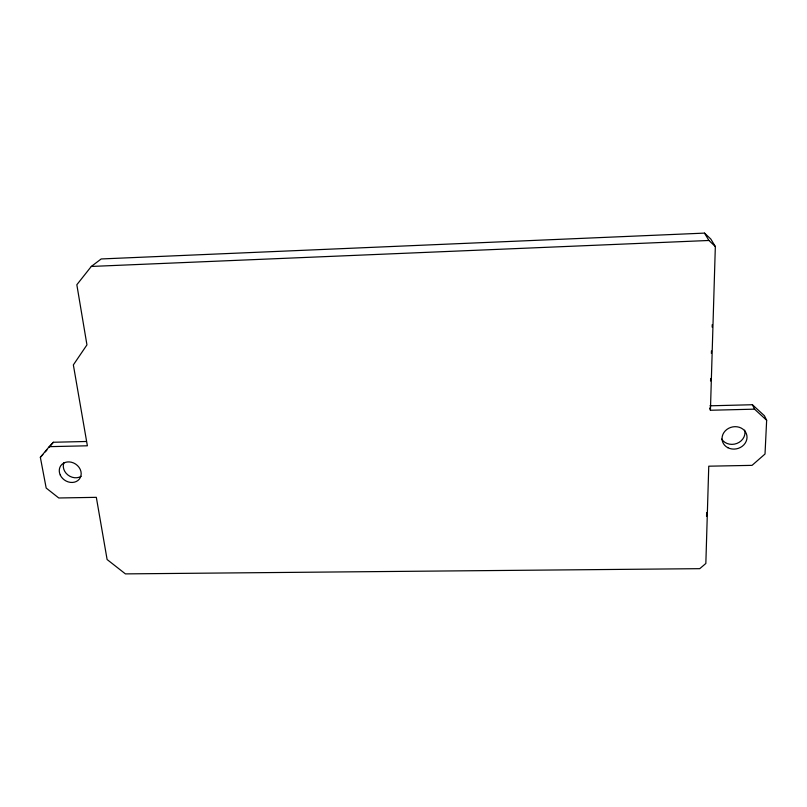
<?xml version="1.0" encoding="UTF-8"?>
<svg xmlns="http://www.w3.org/2000/svg" width="807" height="807" viewBox="0 0 807 807"><rect width="100%" height="100%" fill="white"/><g stroke="black" fill="none" stroke-linecap="round" stroke-linejoin="round"><path stroke-width="1.21" d="M706.539 516.359L706.65 512.637M710.563 380.985L710.634 378.483M711.381 353.436L711.461 350.934M712.167 327.148L712.238 324.636M766.65 420.255L754.535 409.159L710.432 410.259L715.335 246.518L710.796 239.023L704.521 233.112L101.198 258.956L91.302 266.451L76.836 284.74L86.944 344.882L73.356 364.905L87.378 445.797L49.227 446.664L40.35 457.307L46.181 488.053L58.77 497.98L96.326 497.334L107.109 559.523L125.418 573.888L699.74 568.673L705.843 563.478L708.758 466.194L752.043 465.357L765.016 454.018L766.65 420.255L764.421 415.746L752.406 404.731L709.978 405.81M45.333 451.859L46.937 449.943M49.348 447.058L53.353 442.256L86.319 441.49M40.35 457.307L42.862 454.613M49.227 446.664L53.353 442.256M91.302 266.451L708.909 240.476L715.335 246.518M704.521 233.112L708.909 240.476M752.406 404.731L754.535 409.159M709.575 408.049L710.432 410.259M744.669 430.131A12.468 11.036 -14.5 0 1 736.952 443.416A12.468 11.036 -14.5 0 1 721.7 439.079M81.073 476.332A11.359 9.674 33.4 0 1 67.869 474.96A11.359 9.674 33.4 0 1 63.935 462.704M727.864 447.714A12.579 11.127 -14.3 0 0 747.01 437.646A12.579 11.127 -14.3 0 0 728.691 428.295A12.579 11.127 -14.3 0 0 727.864 447.714M60.253 475.02A11.459 9.734 33.3 0 0 79.167 479.318A11.459 9.734 33.3 0 0 71.268 462.199A11.459 9.734 33.3 0 0 60.253 475.02"/></g></svg>
